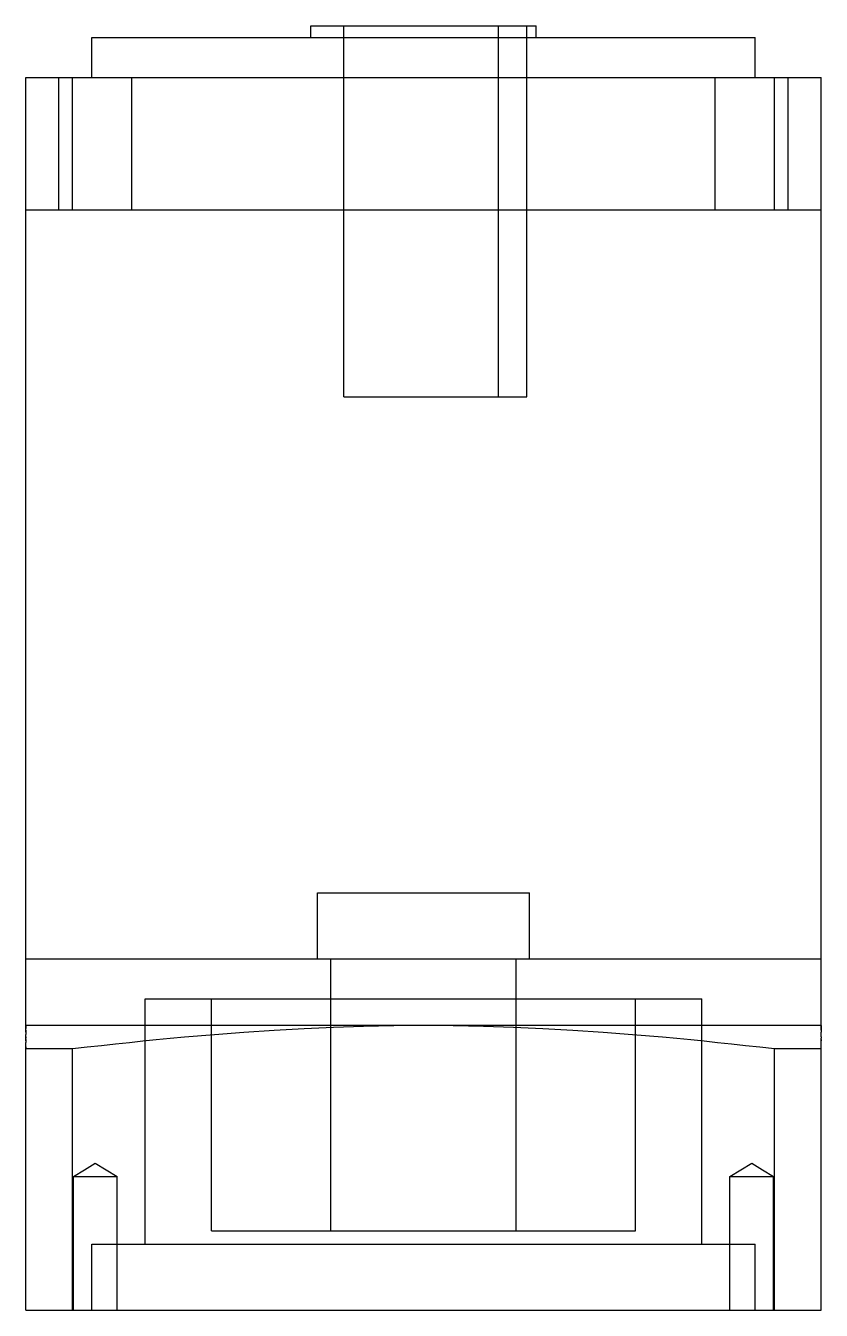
# Model space of a CAD drawing. Header units: millimetres. Extents: x -8 to 176, y 2 to 233.
# Drawn here: x 116 to 176, y 2 to 98.9 of the extents above; entities that cross this region are included whole.
import ezdxf

# ---------------------------------------------------------------- set-up
doc = ezdxf.new("R2010")
doc.units = ezdxf.units.MM
doc.layers.add('可见轮廓', color=7, linetype='Continuous')
doc.layers.add('隐藏线', color=5, linetype='Continuous')

msp = doc.modelspace()

# ---------------------------------------------------------------- linework, layer by layer
at = {"layer": '可见轮廓', "linetype": 'CONTINUOUS'}
for p, q in [((137.5, 98.9), (137.673, 98.9)), ((137.5, 98.45), (137.5, 98.9)), ((137.673, 98.9), (138.159, 98.9)), ((138.159, 98.9), (138.941, 98.9)), ((138.941, 98.9), (139.99, 98.9)), ((139.99, 98.9), (141.283, 98.9)), ((141.283, 98.9), (142.752, 98.9)), ((142.752, 98.9), (144.344, 98.9)), ((144.344, 98.9), (146, 98.9)), ((146, 98.9), (147.656, 98.9)), ((147.656, 98.9), (149.248, 98.9)), ((149.248, 98.9), (150.717, 98.9)), ((150.717, 98.9), (152.01, 98.9)), ((152.01, 98.9), (153.059, 98.9)), ((153.059, 98.9), (153.841, 98.9)), ((153.841, 98.9), (154.327, 98.9)), ((154.327, 98.9), (154.5, 98.9)), ((154.5, 98.45), (154.5, 98.9)), ((121, 98), (121.509, 98)), ((121, 96.5), (121, 98)), ((121.509, 98), (122.939, 98)), ((122.939, 98), (125.237, 98)), ((125.237, 98), (128.322, 98)), ((128.322, 98), (132.128, 98)), ((132.128, 98), (136.448, 98)), ((136.448, 98), (141.128, 98)), ((137.5, 98), (137.5, 98.45)), ((141.128, 98), (146, 98)), ((146, 98), (150.872, 98)), ((150.872, 98), (155.552, 98)), ((154.5, 98), (154.5, 98.45)), ((155.552, 98), (159.872, 98)), ((159.872, 98), (163.678, 98)), ((163.678, 98), (166.763, 98)), ((166.763, 98), (169.061, 98)), ((169.061, 98), (170.491, 98)), ((170.491, 98), (171, 98)), ((171, 96.5), (171, 98)), ((121, 95), (121, 96.5)), ((171, 95), (171, 96.5)), ((116, 95), (116.208, 95)), ((116, 90), (116, 95)), ((116.208, 95), (116.418, 95)), ((116.418, 95), (116.63, 95)), ((116.63, 95), (116.844, 95)), ((116.844, 95), (117.059, 95)), ((117.059, 95), (117.276, 95)), ((117.276, 95), (117.495, 95)), ((117.495, 95), (117.716, 95)), ((117.716, 95), (117.938, 95)), ((117.938, 95), (118.162, 95)), ((118.162, 95), (118.388, 95)), ((118.388, 95), (118.616, 95)), ((118.616, 95), (118.845, 95)), ((118.845, 95), (119.076, 95)), ((119.076, 95), (119.308, 95)), ((119.308, 95), (119.542, 95)), ((119.542, 95), (146, 95)), ((119.542, 90), (119.542, 95)), ((146, 95), (172.458, 95)), ((172.458, 95), (172.692, 95)), ((172.458, 90), (172.458, 95)), ((172.692, 95), (172.924, 95)), ((172.924, 95), (173.155, 95)), ((173.155, 95), (173.384, 95)), ((173.384, 95), (173.612, 95)), ((173.612, 95), (173.838, 95)), ((173.838, 95), (174.062, 95)), ((174.062, 95), (174.284, 95)), ((174.284, 95), (174.505, 95)), ((174.505, 95), (174.724, 95)), ((174.724, 95), (174.941, 95)), ((174.941, 95), (175.156, 95)), ((175.156, 95), (175.37, 95)), ((175.37, 95), (175.582, 95)), ((175.582, 95), (175.792, 95)), ((175.792, 95), (176, 95)), ((176, 90), (176, 95)), ((116, 85), (116, 90)), ((119.542, 85), (119.542, 90)), ((172.458, 85), (172.458, 90)), ((176, 85), (176, 90)), ((116, 85), (116.208, 85)), ((116, 56.75), (116, 85)), ((116.208, 85), (116.418, 85)), ((116.418, 85), (116.63, 85)), ((116.63, 85), (116.844, 85)), ((116.844, 85), (117.059, 85)), ((117.059, 85), (117.276, 85)), ((117.276, 85), (117.495, 85)), ((117.495, 85), (117.716, 85)), ((117.716, 85), (117.938, 85)), ((117.938, 85), (118.162, 85)), ((118.162, 85), (118.388, 85)), ((118.388, 85), (118.616, 85)), ((118.616, 85), (118.845, 85)), ((118.845, 85), (119.076, 85)), ((119.076, 85), (119.308, 85)), ((119.308, 85), (119.542, 85)), ((119.542, 85), (131, 85)), ((131, 85), (146, 85)), ((146, 85), (161, 85)), ((161, 85), (172.458, 85)), ((172.458, 85), (172.692, 85)), ((172.692, 85), (172.924, 85)), ((172.924, 85), (173.155, 85)), ((173.155, 85), (173.384, 85)), ((173.384, 85), (173.612, 85)), ((173.612, 85), (173.838, 85)), ((173.838, 85), (174.062, 85)), ((174.062, 85), (174.284, 85)), ((174.284, 85), (174.505, 85)), ((174.505, 85), (174.724, 85)), ((174.724, 85), (174.941, 85)), ((174.941, 85), (175.156, 85)), ((175.156, 85), (175.37, 85)), ((175.37, 85), (175.582, 85)), ((175.582, 85), (175.792, 85)), ((175.792, 85), (176, 85)), ((176, 56.75), (176, 85)), ((116, 28.5), (116, 56.75)), ((176, 28.5), (176, 56.75)), ((116, 28.5), (116.611, 28.5)), ((116, 26), (116, 28.5)), ((116.611, 28.5), (118.327, 28.5)), ((118.327, 28.5), (121.085, 28.5)), ((121.085, 28.5), (124.787, 28.5)), ((124.787, 28.5), (129.353, 28.5)), ((129.353, 28.5), (134.538, 28.5)), ((134.538, 28.5), (140.154, 28.5)), ((140.154, 28.5), (146, 28.5)), ((146, 28.5), (151.846, 28.5)), ((151.846, 28.5), (157.462, 28.5)), ((157.462, 28.5), (162.647, 28.5)), ((162.647, 28.5), (167.213, 28.5)), ((167.213, 28.5), (170.915, 28.5)), ((170.915, 28.5), (173.673, 28.5)), ((173.673, 28.5), (175.389, 28.5)), ((175.389, 28.5), (176, 28.5)), ((176, 26), (176, 28.5)), ((116, 23.5), (116, 26)), ((176, 23.5), (176, 26)), ((116, 23.5), (116.153, 23.5)), ((116, 23.485), (116, 23.5)), ((116, 23.485), (116, 23.44)), ((116, 23.366), (116, 23.44)), ((116, 23.366), (116, 23.267)), ((116, 23.139), (116, 23.267)), ((116.153, 23.5), (116.588, 23.5)), ((116.588, 23.5), (117.3, 23.5)), ((117.3, 23.5), (118.284, 23.5)), ((118.284, 23.5), (119.55, 23.5)), ((119.55, 23.5), (121.066, 23.5)), ((121.066, 23.5), (122.816, 23.5)), ((122.816, 23.5), (124.787, 23.5)), ((124.787, 23.5), (126.974, 23.5)), ((126.974, 23.5), (129.339, 23.5)), ((129.339, 23.5), (131.862, 23.5)), ((131.862, 23.5), (134.519, 23.5)), ((134.519, 23.5), (137.294, 23.5)), ((134.731, 23.139), (136.996, 23.267)), ((136.996, 23.267), (139.21, 23.366)), ((137.294, 23.5), (140.15, 23.5)), ((139.21, 23.366), (141.487, 23.44)), ((140.15, 23.5), (143.06, 23.5)), ((141.487, 23.44), (143.753, 23.485)), ((143.06, 23.5), (146, 23.5)), ((143.753, 23.485), (146, 23.5)), ((146, 23.5), (148.94, 23.5)), ((146, 23.5), (148.247, 23.485)), ((148.247, 23.485), (150.513, 23.44)), ((148.94, 23.5), (151.85, 23.5)), ((150.513, 23.44), (152.79, 23.366)), ((151.85, 23.5), (154.706, 23.5)), ((152.79, 23.366), (155.005, 23.267)), ((154.706, 23.5), (157.481, 23.5)), ((155.005, 23.267), (157.27, 23.139)), ((157.481, 23.5), (160.138, 23.5)), ((160.138, 23.5), (162.661, 23.5)), ((162.661, 23.5), (165.026, 23.5)), ((165.026, 23.5), (167.213, 23.5)), ((167.213, 23.5), (169.184, 23.5)), ((169.184, 23.5), (170.934, 23.5)), ((170.934, 23.5), (172.45, 23.5)), ((172.45, 23.5), (173.716, 23.5)), ((173.716, 23.5), (174.7, 23.5)), ((174.7, 23.5), (175.412, 23.5)), ((175.412, 23.5), (175.847, 23.5)), ((175.847, 23.5), (176, 23.5)), ((176, 23.485), (176, 23.5)), ((176, 23.485), (176, 23.44)), ((176, 23.366), (176, 23.44)), ((176, 23.366), (176, 23.267)), ((176, 23.139), (176, 23.267)), ((116, 22.985), (116, 23.139)), ((116, 22.985), (116, 22.814)), ((116, 22.619), (116, 22.814)), ((116, 22.619), (116, 22.519)), ((116, 22.417), (116, 22.519)), ((116, 22.317), (116, 22.417)), ((116, 22.317), (116, 22.211)), ((123.818, 22.211), (124.838, 22.317)), ((124.838, 22.317), (125.838, 22.417)), ((125.838, 22.417), (126.896, 22.519)), ((126.896, 22.519), (127.972, 22.619)), ((127.972, 22.619), (130.239, 22.814)), ((130.239, 22.814), (132.44, 22.985)), ((132.44, 22.985), (134.731, 23.139)), ((157.27, 23.139), (159.56, 22.985)), ((159.56, 22.985), (161.761, 22.814)), ((161.761, 22.814), (164.028, 22.619)), ((164.028, 22.619), (165.103, 22.519)), ((165.103, 22.519), (166.161, 22.417)), ((166.161, 22.417), (167.162, 22.317)), ((167.162, 22.317), (168.182, 22.211)), ((176, 23.139), (176, 22.985)), ((176, 22.814), (176, 22.985)), ((176, 22.619), (176, 22.814)), ((176, 22.619), (176, 22.519)), ((176, 22.417), (176, 22.519)), ((176, 22.317), (176, 22.417)), ((176, 22.211), (176, 22.317)), ((116, 22.1), (116, 22.211)), ((116, 21.985), (116, 22.1)), ((116, 21.863), (116, 21.985)), ((116, 21.863), (116, 21.737)), ((116, 21.737), (116.208, 21.737)), ((116, 12.75), (116, 21.737)), ((116.208, 21.737), (116.418, 21.737)), ((116.418, 21.737), (116.63, 21.737)), ((116.63, 21.737), (116.844, 21.737)), ((116.844, 21.737), (117.059, 21.737)), ((117.059, 21.737), (117.276, 21.737)), ((117.276, 21.737), (117.495, 21.737)), ((117.495, 21.737), (117.716, 21.737)), ((117.716, 21.737), (117.938, 21.737)), ((117.938, 21.737), (118.162, 21.737)), ((118.162, 21.737), (118.388, 21.737)), ((118.388, 21.737), (118.616, 21.737)), ((118.616, 21.737), (118.845, 21.737)), ((118.845, 21.737), (119.076, 21.737)), ((119.076, 21.737), (119.308, 21.737)), ((119.308, 21.737), (119.542, 21.737)), ((119.542, 21.737), (120.641, 21.863)), ((119.542, 12.75), (119.542, 21.737)), ((120.641, 21.863), (121.719, 21.985)), ((121.719, 21.985), (122.778, 22.101)), ((122.778, 22.101), (123.818, 22.211)), ((168.182, 22.211), (169.222, 22.1)), ((169.222, 22.1), (170.281, 21.985)), ((170.281, 21.985), (171.36, 21.863)), ((171.36, 21.863), (172.458, 21.737)), ((172.458, 21.737), (172.692, 21.737)), ((172.458, 12.75), (172.458, 21.737)), ((172.692, 21.737), (172.924, 21.737)), ((172.924, 21.737), (173.155, 21.737)), ((173.155, 21.737), (173.384, 21.737)), ((173.384, 21.737), (173.612, 21.737)), ((173.612, 21.737), (173.838, 21.737)), ((173.838, 21.737), (174.062, 21.737)), ((174.062, 21.737), (174.284, 21.737)), ((174.284, 21.737), (174.505, 21.737)), ((174.505, 21.737), (174.724, 21.737)), ((174.724, 21.737), (174.941, 21.737)), ((174.941, 21.737), (175.156, 21.737)), ((175.156, 21.737), (175.37, 21.737)), ((175.37, 21.737), (175.582, 21.737)), ((175.582, 21.737), (175.792, 21.737)), ((175.792, 21.737), (176, 21.737)), ((176, 22.101), (176, 22.211)), ((176, 21.985), (176, 22.101)), ((176, 21.863), (176, 21.985)), ((176, 21.737), (176, 21.863)), ((176, 12.75), (176, 21.737)), ((116, 11.868), (116, 12.75)), ((119.542, 11.868), (119.542, 12.75)), ((172.458, 11.868), (172.458, 12.75)), ((176, 11.868), (176, 12.75)), ((116, 2), (116, 11.868)), ((119.542, 2), (119.542, 11.868)), ((172.458, 2), (172.458, 11.868)), ((176, 2), (176, 11.868)), ((116, 2), (116.208, 2)), ((116.208, 2), (116.418, 2)), ((116.418, 2), (116.63, 2)), ((116.63, 2), (116.844, 2)), ((116.844, 2), (117.059, 2)), ((117.059, 2), (117.276, 2)), ((117.276, 2), (117.495, 2)), ((117.495, 2), (117.716, 2)), ((117.716, 2), (117.938, 2)), ((117.938, 2), (118.162, 2)), ((118.162, 2), (118.388, 2)), ((118.388, 2), (118.616, 2)), ((118.616, 2), (118.845, 2)), ((118.845, 2), (119.076, 2)), ((119.076, 2), (119.308, 2)), ((119.308, 2), (119.542, 2)), ((119.542, 2), (146, 2)), ((146, 2), (172.458, 2)), ((172.458, 2), (172.692, 2)), ((172.692, 2), (172.924, 2)), ((172.924, 2), (173.155, 2)), ((173.155, 2), (173.384, 2)), ((173.384, 2), (173.612, 2)), ((173.612, 2), (173.838, 2)), ((173.838, 2), (174.062, 2)), ((174.062, 2), (174.284, 2)), ((174.284, 2), (174.505, 2)), ((174.505, 2), (174.724, 2)), ((174.724, 2), (174.941, 2)), ((174.941, 2), (175.156, 2)), ((175.156, 2), (175.37, 2)), ((175.37, 2), (175.582, 2)), ((175.582, 2), (175.792, 2)), ((175.792, 2), (176, 2))]:
    msp.add_line(p, q, dxfattribs=at)
at = {"layer": '隐藏线'}
for p, q in [((137.5, 98.9), (137.673, 98.9)), ((137.673, 98.9), (138.159, 98.9)), ((138.159, 98.9), (138.941, 98.9)), ((138.941, 98.9), (139.99, 98.9)), ((139.99, 98.9), (141.283, 98.9)), ((140, 98.9), (140.122, 98.9)), ((140, 84.9), (140, 98.9)), ((140.122, 98.9), (140.465, 98.9)), ((140.465, 98.9), (141.017, 98.9)), ((141.017, 98.9), (141.757, 98.9)), ((141.283, 98.9), (142.752, 98.9)), ((141.757, 98.9), (142.671, 98.9)), ((142.671, 98.9), (143.708, 98.9)), ((142.752, 98.9), (144.344, 98.9)), ((143.708, 98.9), (144.831, 98.9)), ((144.344, 98.9), (146, 98.9)), ((144.831, 98.9), (146, 98.9)), ((146, 98.9), (146.461, 98.9)), ((146, 98.9), (147.656, 98.9)), ((146.461, 98.9), (146.919, 98.9)), ((146.919, 98.9), (147.372, 98.9)), ((147.372, 98.9), (147.817, 98.9)), ((147.656, 98.9), (149.248, 98.9)), ((147.817, 98.9), (148.251, 98.9)), ((148.251, 98.9), (148.672, 98.9)), ((148.672, 98.9), (149.077, 98.9)), ((149.077, 98.9), (149.464, 98.9)), ((149.248, 98.9), (150.717, 98.9)), ((149.464, 98.9), (149.83, 98.9)), ((149.83, 98.9), (150.173, 98.9)), ((150.173, 98.9), (150.492, 98.9)), ((150.492, 98.9), (150.785, 98.9)), ((150.717, 98.9), (152.01, 98.9)), ((150.785, 98.9), (151.048, 98.9)), ((151.048, 98.9), (151.282, 98.9)), ((151.282, 98.9), (151.485, 98.9)), ((151.485, 98.9), (151.657, 98.9)), ((151.657, 98.9), (152.728, 98.9)), ((151.657, 84.9), (151.657, 98.9)), ((152.01, 98.9), (153.059, 98.9)), ((152.728, 98.9), (153.8, 98.9)), ((153.059, 98.9), (153.841, 98.9)), ((153.8, 84.9), (153.8, 98.9)), ((153.841, 98.9), (154.327, 98.9)), ((154.327, 98.9), (154.5, 98.9)), ((121, 98), (121.509, 98)), ((121.509, 98), (122.939, 98)), ((122.939, 98), (125.237, 98)), ((125.237, 98), (128.322, 98)), ((128.322, 98), (132.128, 98)), ((132.128, 98), (136.448, 98)), ((136.448, 98), (141.128, 98)), ((137.5, 98), (137.673, 98)), ((137.673, 98), (138.159, 98)), ((138.159, 98), (138.941, 98)), ((138.941, 98), (139.99, 98)), ((139.99, 98), (141.283, 98)), ((141.128, 98), (146, 98)), ((141.283, 98), (142.752, 98)), ((142.752, 98), (144.344, 98)), ((144.344, 98), (146, 98)), ((146, 98), (147.656, 98)), ((146, 98), (150.872, 98)), ((147.656, 98), (149.248, 98)), ((149.248, 98), (150.717, 98)), ((150.717, 98), (152.01, 98)), ((150.872, 98), (155.552, 98)), ((152.01, 98), (153.059, 98)), ((153.059, 98), (153.841, 98)), ((153.841, 98), (154.327, 98)), ((154.327, 98), (154.5, 98)), ((155.552, 98), (159.872, 98)), ((159.872, 98), (163.678, 98)), ((163.678, 98), (166.763, 98)), ((166.763, 98), (169.061, 98)), ((169.061, 98), (170.491, 98)), ((170.491, 98), (171, 98)), ((116, 95), (116.208, 95)), ((116, 90), (116, 95)), ((116.208, 95), (116.418, 95)), ((116.418, 95), (116.63, 95)), ((116.63, 95), (116.844, 95)), ((116.844, 95), (117.059, 95)), ((117.059, 95), (117.276, 95)), ((117.276, 95), (117.495, 95)), ((117.495, 95), (117.716, 95)), ((117.716, 95), (117.938, 95)), ((117.938, 95), (118.162, 95)), ((118.162, 95), (118.388, 95)), ((118.388, 95), (118.616, 95)), ((118.501, 95), (118.557, 95)), ((118.501, 90), (118.501, 95)), ((118.557, 95), (118.715, 95)), ((118.616, 95), (118.845, 95)), ((118.715, 95), (118.967, 95)), ((118.845, 95), (119.076, 95)), ((118.967, 95), (119.307, 95)), ((119.076, 95), (119.308, 95)), ((119.307, 95), (119.725, 95)), ((119.308, 95), (119.542, 95)), ((119.542, 95), (146, 95)), ((119.542, 90), (119.542, 95)), ((119.725, 95), (120.201, 95)), ((120.201, 95), (120.715, 95)), ((120.715, 95), (121.251, 95)), ((121, 95), (121.509, 95)), ((121.251, 95), (121.787, 95)), ((121.509, 95), (122.939, 95)), ((121.787, 95), (122.302, 95)), ((122.302, 95), (122.777, 95)), ((122.777, 95), (123.196, 95)), ((122.939, 95), (125.237, 95)), ((123.196, 95), (123.535, 95)), ((123.535, 95), (123.788, 95)), ((123.788, 95), (123.945, 95)), ((123.945, 95), (124.001, 95)), ((124.001, 90), (124.001, 95)), ((125.237, 95), (128.322, 95)), ((128.322, 95), (132.128, 95)), ((132.128, 95), (136.448, 95)), ((136.448, 95), (141.128, 95)), ((141.128, 95), (146, 95)), ((146, 95), (150.872, 95)), ((146, 95), (172.458, 95)), ((150.872, 95), (155.552, 95)), ((155.552, 95), (159.872, 95)), ((159.872, 95), (163.678, 95)), ((163.678, 95), (166.763, 95)), ((166.763, 95), (169.061, 95)), ((167.999, 95), (168.055, 95)), ((167.999, 90), (167.999, 95)), ((168.055, 95), (168.212, 95)), ((168.212, 95), (168.465, 95)), ((168.465, 95), (168.804, 95)), ((168.804, 95), (169.223, 95)), ((169.061, 95), (170.491, 95)), ((169.223, 95), (169.698, 95)), ((169.698, 95), (170.213, 95)), ((170.213, 95), (170.749, 95)), ((170.491, 95), (171, 95)), ((170.749, 95), (171.285, 95)), ((171.285, 95), (171.799, 95)), ((171.799, 95), (172.275, 95)), ((172.275, 95), (172.693, 95)), ((172.458, 95), (172.692, 95)), ((172.458, 90), (172.458, 95)), ((172.692, 95), (172.924, 95)), ((172.693, 95), (173.033, 95)), ((172.924, 95), (173.155, 95)), ((173.033, 95), (173.285, 95)), ((173.155, 95), (173.384, 95)), ((173.285, 95), (173.443, 95)), ((173.384, 95), (173.612, 95)), ((173.443, 95), (173.499, 95)), ((173.499, 90), (173.499, 95)), ((173.612, 95), (173.838, 95)), ((173.838, 95), (174.062, 95)), ((174.062, 95), (174.284, 95)), ((174.284, 95), (174.505, 95)), ((174.505, 95), (174.724, 95)), ((174.724, 95), (174.941, 95)), ((174.941, 95), (175.156, 95)), ((175.156, 95), (175.37, 95)), ((175.37, 95), (175.582, 95)), ((175.582, 95), (175.792, 95)), ((175.792, 95), (176, 95)), ((176, 90), (176, 95)), ((116, 85), (116, 90)), ((118.501, 85), (118.501, 90)), ((119.542, 85), (119.542, 90)), ((124.001, 85), (124.001, 90)), ((167.999, 85), (167.999, 90)), ((172.458, 85), (172.458, 90)), ((173.499, 85), (173.499, 90)), ((176, 85), (176, 90)), ((116, 85), (116.208, 85)), ((116, 85), (116.068, 85)), ((116.068, 85), (116.262, 85)), ((116.208, 85), (116.418, 85)), ((116.262, 85), (116.58, 85)), ((116.418, 85), (116.63, 85)), ((116.58, 85), (117.022, 85)), ((116.63, 85), (116.844, 85)), ((116.844, 85), (117.059, 85)), ((117.022, 85), (117.596, 85)), ((117.059, 85), (117.276, 85)), ((117.276, 85), (117.495, 85)), ((117.495, 85), (117.716, 85)), ((117.596, 85), (118.288, 85)), ((117.716, 85), (117.938, 85)), ((117.938, 85), (118.162, 85)), ((118.162, 85), (118.388, 85)), ((118.288, 85), (119.097, 85)), ((118.388, 85), (118.616, 85)), ((118.501, 85), (118.557, 85)), ((118.557, 85), (118.715, 85)), ((118.616, 85), (118.845, 85)), ((118.715, 85), (118.967, 85)), ((118.845, 85), (119.076, 85)), ((118.967, 85), (119.307, 85)), ((119.076, 85), (119.308, 85)), ((119.097, 85), (120.019, 85)), ((119.307, 85), (119.725, 85)), ((119.308, 85), (119.542, 85)), ((119.542, 85), (131, 85)), ((119.725, 85), (120.201, 85)), ((120.019, 85), (121.059, 85)), ((120.201, 85), (120.715, 85)), ((120.715, 85), (121.251, 85)), ((121.059, 85), (122.204, 85)), ((121.251, 85), (121.787, 85)), ((121.787, 85), (122.302, 85)), ((122.204, 85), (123.448, 85)), ((122.302, 85), (122.777, 85)), ((122.777, 85), (123.196, 85)), ((123.196, 85), (123.535, 85)), ((123.448, 85), (124.787, 85)), ((123.535, 85), (123.788, 85)), ((123.788, 85), (123.945, 85)), ((123.945, 85), (124.001, 85)), ((124.787, 85), (126.222, 85)), ((126.222, 85), (127.74, 85)), ((127.74, 85), (129.335, 85)), ((129.335, 85), (131, 85)), ((131, 85), (146, 85)), ((131, 85), (132.733, 85)), ((132.733, 85), (134.522, 85)), ((134.522, 85), (136.358, 85)), ((136.358, 85), (138.235, 85)), ((138.235, 85), (140.148, 85)), ((140, 70.9), (140, 84.9)), ((140.148, 85), (142.085, 85)), ((142.085, 85), (144.038, 85)), ((144.038, 85), (146, 85)), ((146, 85), (161, 85)), ((146, 85), (147.962, 85)), ((147.962, 85), (149.915, 85)), ((149.915, 85), (151.852, 85)), ((151.657, 70.9), (151.657, 84.9)), ((151.852, 85), (153.765, 85)), ((153.765, 85), (155.642, 85)), ((153.8, 70.9), (153.8, 84.9)), ((155.642, 85), (157.478, 85)), ((157.478, 85), (159.267, 85)), ((159.267, 85), (161, 85)), ((161, 85), (172.458, 85)), ((161, 85), (162.665, 85)), ((162.665, 85), (164.26, 85)), ((164.26, 85), (165.778, 85)), ((165.778, 85), (167.213, 85)), ((167.213, 85), (168.552, 85)), ((167.999, 85), (168.055, 85)), ((168.055, 85), (168.212, 85)), ((168.212, 85), (168.465, 85)), ((168.465, 85), (168.804, 85)), ((168.552, 85), (169.796, 85)), ((168.804, 85), (169.223, 85)), ((169.223, 85), (169.698, 85)), ((169.698, 85), (170.213, 85)), ((169.796, 85), (170.941, 85)), ((170.213, 85), (170.749, 85)), ((170.749, 85), (171.285, 85)), ((170.941, 85), (171.981, 85)), ((171.285, 85), (171.799, 85)), ((171.799, 85), (172.275, 85)), ((171.981, 85), (172.903, 85)), ((172.275, 85), (172.693, 85)), ((172.458, 85), (172.692, 85)), ((172.692, 85), (172.924, 85)), ((172.693, 85), (173.033, 85)), ((172.903, 85), (173.712, 85)), ((172.924, 85), (173.155, 85)), ((173.033, 85), (173.285, 85)), ((173.155, 85), (173.384, 85)), ((173.285, 85), (173.443, 85)), ((173.384, 85), (173.612, 85)), ((173.443, 85), (173.499, 85)), ((173.612, 85), (173.838, 85)), ((173.712, 85), (174.404, 85)), ((173.838, 85), (174.062, 85)), ((174.062, 85), (174.284, 85)), ((174.284, 85), (174.505, 85)), ((174.404, 85), (174.978, 85)), ((174.505, 85), (174.724, 85)), ((174.724, 85), (174.941, 85)), ((174.941, 85), (175.156, 85)), ((174.978, 85), (175.42, 85)), ((175.156, 85), (175.37, 85)), ((175.37, 85), (175.582, 85)), ((175.42, 85), (175.738, 85)), ((175.582, 85), (175.792, 85)), ((175.738, 85), (175.932, 85)), ((175.792, 85), (176, 85)), ((175.932, 85), (176, 85)), ((140, 70.9), (140.122, 70.9)), ((140.122, 70.9), (140.465, 70.9)), ((140.465, 70.9), (141.017, 70.9)), ((141.017, 70.9), (141.757, 70.9)), ((141.757, 70.9), (142.671, 70.9)), ((142.671, 70.9), (143.708, 70.9)), ((143.708, 70.9), (144.831, 70.9)), ((144.831, 70.9), (146, 70.9)), ((146, 70.9), (146.113, 70.9)), ((146.113, 70.9), (146.226, 70.9)), ((146.226, 70.9), (146.339, 70.9)), ((146.339, 70.9), (146.451, 70.9)), ((146.451, 70.9), (146.564, 70.9)), ((146.564, 70.9), (146.676, 70.9)), ((146.676, 70.9), (146.788, 70.9)), ((146.788, 70.9), (146.9, 70.9)), ((146.9, 70.9), (147.243, 70.9)), ((147.243, 70.9), (147.582, 70.9)), ((147.582, 70.9), (147.915, 70.9)), ((147.915, 70.9), (148.242, 70.9)), ((148.242, 70.9), (148.562, 70.9)), ((148.562, 70.9), (148.872, 70.9)), ((148.872, 70.9), (149.173, 70.9)), ((149.173, 70.9), (149.464, 70.9)), ((149.464, 70.9), (149.83, 70.9)), ((149.83, 70.9), (150.173, 70.9)), ((150.173, 70.9), (150.492, 70.9)), ((150.492, 70.9), (150.785, 70.9)), ((150.785, 70.9), (151.048, 70.9)), ((151.048, 70.9), (151.282, 70.9)), ((151.282, 70.9), (151.485, 70.9)), ((151.485, 70.9), (151.657, 70.9)), ((151.657, 70.9), (152.728, 70.9)), ((152.728, 70.9), (153.8, 70.9)), ((138, 33.5), (138.163, 33.5)), ((138, 31), (138, 33.5)), ((138.163, 33.5), (138.621, 33.5)), ((138.621, 33.5), (139.356, 33.5)), ((139.356, 33.5), (140.343, 33.5)), ((140.343, 33.5), (141.561, 33.5)), ((141.561, 33.5), (142.943, 33.5)), ((142.943, 33.5), (144.441, 33.5)), ((144.441, 33.5), (146, 33.5)), ((146, 33.5), (147.559, 33.5)), ((147.559, 33.5), (149.057, 33.5)), ((149.057, 33.5), (150.439, 33.5)), ((150.439, 33.5), (151.657, 33.5)), ((151.657, 33.5), (152.644, 33.5)), ((152.644, 33.5), (153.379, 33.5)), ((153.379, 33.5), (153.837, 33.5)), ((153.837, 33.5), (154, 33.5)), ((154, 31), (154, 33.5)), ((138, 28.5), (138, 31)), ((154, 28.5), (154, 31)), ((116, 28.5), (116.611, 28.5)), ((116.611, 28.5), (118.327, 28.5)), ((118.327, 28.5), (121.085, 28.5)), ((121.085, 28.5), (124.787, 28.5)), ((124.787, 28.5), (129.353, 28.5)), ((129.353, 28.5), (134.538, 28.5)), ((134.538, 28.5), (140.154, 28.5)), ((138, 28.5), (138.163, 28.5)), ((138.163, 28.5), (138.621, 28.5)), ((138.621, 28.5), (139.356, 28.5)), ((139, 28.5), (139.143, 28.5)), ((139, 18.25), (139, 28.5)), ((139.143, 28.5), (139.543, 28.5)), ((139.356, 28.5), (140.343, 28.5)), ((139.543, 28.5), (140.186, 28.5)), ((140.154, 28.5), (146, 28.5)), ((140.186, 28.5), (141.05, 28.5)), ((140.343, 28.5), (141.561, 28.5)), ((141.05, 28.5), (142.116, 28.5)), ((141.561, 28.5), (142.943, 28.5)), ((142.116, 28.5), (143.325, 28.5)), ((142.943, 28.5), (144.441, 28.5)), ((143.325, 28.5), (144.636, 28.5)), ((144.441, 28.5), (146, 28.5)), ((144.636, 28.5), (146, 28.5)), ((146, 28.5), (147.364, 28.5)), ((146, 28.5), (151.846, 28.5)), ((146, 28.5), (147.559, 28.5)), ((147.364, 28.5), (148.675, 28.5)), ((147.559, 28.5), (149.057, 28.5)), ((148.675, 28.5), (149.884, 28.5)), ((149.057, 28.5), (150.439, 28.5)), ((149.884, 28.5), (150.95, 28.5)), ((150.439, 28.5), (151.657, 28.5)), ((150.95, 28.5), (151.814, 28.5)), ((151.657, 28.5), (152.644, 28.5)), ((151.814, 28.5), (152.457, 28.5)), ((151.846, 28.5), (157.462, 28.5)), ((152.457, 28.5), (152.857, 28.5)), ((152.644, 28.5), (153.379, 28.5)), ((152.857, 28.5), (153, 28.5)), ((153, 18.25), (153, 28.5)), ((153.379, 28.5), (153.837, 28.5)), ((153.837, 28.5), (154, 28.5)), ((157.462, 28.5), (162.647, 28.5)), ((162.647, 28.5), (167.213, 28.5)), ((167.213, 28.5), (170.915, 28.5)), ((170.915, 28.5), (173.673, 28.5)), ((173.673, 28.5), (175.389, 28.5)), ((175.389, 28.5), (176, 28.5)), ((125, 25.5), (125.428, 25.5)), ((125, 16.25), (125, 25.5)), ((125.428, 25.5), (126.629, 25.5)), ((126.629, 25.5), (128.559, 25.5)), ((128.559, 25.5), (131.151, 25.5)), ((130, 25.5), (130.326, 25.5)), ((130, 16.75), (130, 25.5)), ((130.326, 25.5), (131.241, 25.5)), ((131.151, 25.5), (134.347, 25.5)), ((131.241, 25.5), (132.712, 25.5)), ((132.712, 25.5), (134.686, 25.5)), ((134.347, 25.5), (137.976, 25.5)), ((134.686, 25.5), (137.122, 25.5)), ((137.122, 25.5), (139.887, 25.5)), ((137.976, 25.5), (141.907, 25.5)), ((139.887, 25.5), (142.882, 25.5)), ((141.907, 25.5), (146, 25.5)), ((142.882, 25.5), (146, 25.5)), ((146, 25.5), (149.118, 25.5)), ((146, 25.5), (150.093, 25.5)), ((149.118, 25.5), (152.113, 25.5)), ((150.093, 25.5), (154.024, 25.5)), ((152.113, 25.5), (154.878, 25.5)), ((154.024, 25.5), (157.653, 25.5)), ((154.878, 25.5), (157.314, 25.5)), ((157.314, 25.5), (159.288, 25.5)), ((157.653, 25.5), (160.849, 25.5)), ((159.288, 25.5), (160.759, 25.5)), ((160.759, 25.5), (161.674, 25.5)), ((160.849, 25.5), (163.441, 25.5)), ((161.674, 25.5), (162, 25.5)), ((162, 16.75), (162, 25.5)), ((163.441, 25.5), (165.371, 25.5)), ((165.371, 25.5), (166.572, 25.5)), ((166.572, 25.5), (167, 25.5)), ((167, 16.25), (167, 25.5)), ((116, 23.485), (116, 23.5)), ((116, 23.5), (116.153, 23.5)), ((116, 23.44), (116, 23.485)), ((116, 23.44), (116, 23.366)), ((116, 23.267), (116, 23.366)), ((116, 23.139), (116, 23.267)), ((116.153, 23.5), (116.588, 23.5)), ((116.588, 23.5), (117.3, 23.5)), ((117.3, 23.5), (118.284, 23.5)), ((118.284, 23.5), (119.55, 23.5)), ((119.55, 23.5), (121.066, 23.5)), ((121.066, 23.5), (122.816, 23.5)), ((122.816, 23.5), (124.787, 23.5)), ((124.787, 23.5), (126.974, 23.5)), ((126.974, 23.5), (129.339, 23.5)), ((129.339, 23.5), (131.862, 23.5)), ((131.862, 23.5), (134.519, 23.5)), ((134.519, 23.5), (137.294, 23.5)), ((134.73, 23.139), (136.995, 23.267)), ((136.995, 23.267), (139.21, 23.366)), ((137.294, 23.5), (140.15, 23.5)), ((139.21, 23.366), (141.487, 23.44)), ((140.15, 23.5), (143.06, 23.5)), ((141.487, 23.44), (143.753, 23.485)), ((143.06, 23.5), (146, 23.5)), ((143.753, 23.485), (146, 23.5)), ((146, 23.5), (148.247, 23.485)), ((146, 23.5), (148.94, 23.5)), ((148.247, 23.485), (150.513, 23.44)), ((148.94, 23.5), (151.85, 23.5)), ((150.513, 23.44), (152.79, 23.366)), ((151.85, 23.5), (154.706, 23.5)), ((152.79, 23.366), (155.004, 23.267)), ((154.706, 23.5), (157.481, 23.5)), ((155.004, 23.267), (157.269, 23.139)), ((157.481, 23.5), (160.138, 23.5)), ((160.138, 23.5), (162.661, 23.5)), ((162.661, 23.5), (165.026, 23.5)), ((165.026, 23.5), (167.213, 23.5)), ((167.213, 23.5), (169.184, 23.5)), ((169.184, 23.5), (170.934, 23.5)), ((170.934, 23.5), (172.45, 23.5)), ((172.45, 23.5), (173.716, 23.5)), ((173.716, 23.5), (174.7, 23.5)), ((174.7, 23.5), (175.412, 23.5)), ((175.412, 23.5), (175.847, 23.5)), ((175.847, 23.5), (176, 23.5)), ((176, 23.485), (176, 23.5)), ((176, 23.44), (176, 23.485)), ((176, 23.44), (176, 23.366)), ((176, 23.267), (176, 23.366)), ((176, 23.267), (176, 23.139)), ((116, 23.139), (116, 22.985)), ((116, 22.985), (116, 22.814)), ((116, 22.619), (116, 22.814)), ((116, 22.519), (116, 22.619)), ((116, 22.417), (116, 22.519)), ((116, 22.417), (116, 22.317)), ((116, 22.317), (116, 22.211)), ((123.818, 22.211), (124.838, 22.317)), ((124.838, 22.317), (125.839, 22.417)), ((125.839, 22.417), (126.897, 22.519)), ((126.897, 22.519), (127.972, 22.619)), ((127.972, 22.619), (130.239, 22.814)), ((130.239, 22.814), (132.44, 22.985)), ((132.44, 22.985), (134.73, 23.139)), ((157.269, 23.139), (159.56, 22.985)), ((159.56, 22.985), (161.761, 22.814)), ((161.761, 22.814), (164.028, 22.619)), ((164.028, 22.619), (165.104, 22.519)), ((165.104, 22.519), (166.162, 22.417)), ((166.162, 22.417), (167.162, 22.317)), ((167.162, 22.317), (168.182, 22.211)), ((176, 23.139), (176, 22.985)), ((176, 22.814), (176, 22.985)), ((176, 22.619), (176, 22.814)), ((176, 22.619), (176, 22.519)), ((176, 22.417), (176, 22.519)), ((176, 22.417), (176, 22.317)), ((176, 22.211), (176, 22.317)), ((116, 22.101), (116, 22.211)), ((116, 21.985), (116, 22.101)), ((116, 21.863), (116, 21.985)), ((116, 21.737), (116, 21.863)), ((116, 21.737), (116.208, 21.737)), ((116, 12.75), (116, 21.737)), ((116.208, 21.737), (116.418, 21.737)), ((116.418, 21.737), (116.63, 21.737)), ((116.63, 21.737), (116.844, 21.737)), ((116.844, 21.737), (117.059, 21.737)), ((117.059, 21.737), (117.276, 21.737)), ((117.276, 21.737), (117.495, 21.737)), ((117.495, 21.737), (117.716, 21.737)), ((117.716, 21.737), (117.938, 21.737)), ((117.938, 21.737), (118.162, 21.737)), ((118.162, 21.737), (118.388, 21.737)), ((118.388, 21.737), (118.616, 21.737)), ((118.616, 21.737), (118.845, 21.737)), ((118.845, 21.737), (119.076, 21.737)), ((119.076, 21.737), (119.308, 21.737)), ((119.308, 21.737), (119.542, 21.737)), ((119.542, 21.737), (120.64, 21.863)), ((119.542, 12.75), (119.542, 21.737)), ((120.64, 21.863), (121.719, 21.985)), ((121.719, 21.985), (122.778, 22.1)), ((122.778, 22.1), (123.818, 22.211)), ((168.182, 22.211), (169.222, 22.101)), ((169.222, 22.101), (170.281, 21.985)), ((170.281, 21.985), (171.359, 21.863)), ((171.359, 21.863), (172.458, 21.737)), ((172.458, 21.737), (172.692, 21.737)), ((172.458, 12.75), (172.458, 21.737)), ((172.692, 21.737), (172.924, 21.737)), ((172.924, 21.737), (173.155, 21.737)), ((173.155, 21.737), (173.384, 21.737)), ((173.384, 21.737), (173.612, 21.737)), ((173.612, 21.737), (173.838, 21.737)), ((173.838, 21.737), (174.062, 21.737)), ((174.062, 21.737), (174.284, 21.737)), ((174.284, 21.737), (174.505, 21.737)), ((174.505, 21.737), (174.724, 21.737)), ((174.724, 21.737), (174.941, 21.737)), ((174.941, 21.737), (175.156, 21.737)), ((175.156, 21.737), (175.37, 21.737)), ((175.37, 21.737), (175.582, 21.737)), ((175.582, 21.737), (175.792, 21.737)), ((175.792, 21.737), (176, 21.737)), ((176, 22.1), (176, 22.211)), ((176, 21.985), (176, 22.1)), ((176, 21.863), (176, 21.985)), ((176, 21.737), (176, 21.863)), ((176, 12.75), (176, 21.737)), ((139, 8), (139, 18.25)), ((153, 8), (153, 18.25)), ((130, 8), (130, 16.75)), ((162, 8), (162, 16.75)), ((125, 7), (125, 16.25)), ((167, 7), (167, 16.25)), ((116, 11.868), (116, 12.75)), ((119.542, 11.868), (119.542, 12.75)), ((120.426, 12.596), (121.251, 13.091)), ((121.251, 13.091), (122.076, 12.596)), ((169.924, 12.596), (170.749, 13.091)), ((170.749, 13.091), (171.574, 12.596)), ((172.458, 11.868), (172.458, 12.75)), ((176, 11.868), (176, 12.75)), ((116, 2), (116, 11.868)), ((119.542, 2), (119.542, 11.868)), ((119.601, 12.1), (120.426, 12.596)), ((119.601, 12.1), (119.635, 12.1)), ((119.601, 7.05), (119.601, 12.1)), ((119.635, 12.1), (119.729, 12.1)), ((119.729, 12.1), (119.881, 12.1)), ((119.881, 12.1), (120.085, 12.1)), ((120.085, 12.1), (120.336, 12.1)), ((120.336, 12.1), (120.621, 12.1)), ((120.621, 12.1), (120.93, 12.1)), ((120.93, 12.1), (121.251, 12.1)), ((121.251, 12.1), (121.573, 12.1)), ((121.573, 12.1), (121.882, 12.1)), ((121.882, 12.1), (122.167, 12.1)), ((122.076, 12.596), (122.901, 12.1)), ((122.167, 12.1), (122.418, 12.1)), ((122.418, 12.1), (122.622, 12.1)), ((122.622, 12.1), (122.773, 12.1)), ((122.773, 12.1), (122.868, 12.1)), ((122.868, 12.1), (122.901, 12.1)), ((122.901, 7.05), (122.901, 12.1)), ((169.099, 12.1), (169.924, 12.596)), ((169.099, 12.1), (169.132, 12.1)), ((169.099, 7.05), (169.099, 12.1)), ((169.132, 12.1), (169.227, 12.1)), ((169.227, 12.1), (169.378, 12.1)), ((169.378, 12.1), (169.582, 12.1)), ((169.582, 12.1), (169.833, 12.1)), ((169.833, 12.1), (170.118, 12.1)), ((170.118, 12.1), (170.427, 12.1)), ((170.427, 12.1), (170.749, 12.1)), ((170.749, 12.1), (171.07, 12.1)), ((171.07, 12.1), (171.379, 12.1)), ((171.379, 12.1), (171.664, 12.1)), ((171.574, 12.596), (172.399, 12.1)), ((171.664, 12.1), (171.915, 12.1)), ((171.915, 12.1), (172.119, 12.1)), ((172.119, 12.1), (172.271, 12.1)), ((172.271, 12.1), (172.365, 12.1)), ((172.365, 12.1), (172.399, 12.1)), ((172.399, 7.05), (172.399, 12.1)), ((172.458, 2), (172.458, 11.868)), ((176, 2), (176, 11.868)), ((130, 8), (130.326, 8)), ((130.326, 8), (131.241, 8)), ((131.241, 8), (132.712, 8)), ((132.712, 8), (134.686, 8)), ((134.686, 8), (137.122, 8)), ((137.122, 8), (139.887, 8)), ((139, 8), (139.143, 8)), ((139.143, 8), (139.543, 8)), ((139.543, 8), (140.186, 8)), ((139.887, 8), (142.882, 8)), ((140.186, 8), (141.05, 8)), ((141.05, 8), (142.116, 8)), ((142.116, 8), (143.325, 8)), ((142.882, 8), (146, 8)), ((143.325, 8), (144.636, 8)), ((144.636, 8), (146, 8)), ((146, 8), (147.364, 8)), ((146, 8), (149.118, 8)), ((147.364, 8), (148.675, 8)), ((148.675, 8), (149.884, 8)), ((149.118, 8), (152.113, 8)), ((149.884, 8), (150.95, 8)), ((150.95, 8), (151.814, 8)), ((151.814, 8), (152.457, 8)), ((152.113, 8), (154.878, 8)), ((152.457, 8), (152.857, 8)), ((152.857, 8), (153, 8)), ((154.878, 8), (157.314, 8)), ((157.314, 8), (159.288, 8)), ((159.288, 8), (160.759, 8)), ((160.759, 8), (161.674, 8)), ((161.674, 8), (162, 8)), ((119.601, 2), (119.601, 7.05)), ((121, 7), (121.509, 7)), ((121, 4.5), (121, 7)), ((121.509, 7), (122.939, 7)), ((122.901, 2), (122.901, 7.05)), ((122.939, 7), (125.237, 7)), ((125, 7), (125.428, 7)), ((125.237, 7), (128.322, 7)), ((125.428, 7), (126.629, 7)), ((126.629, 7), (128.559, 7)), ((128.322, 7), (132.128, 7)), ((128.559, 7), (131.151, 7)), ((131.151, 7), (134.347, 7)), ((132.128, 7), (136.448, 7)), ((134.347, 7), (137.976, 7)), ((136.448, 7), (141.128, 7)), ((137.976, 7), (141.907, 7)), ((141.128, 7), (146, 7)), ((141.907, 7), (146, 7)), ((146, 7), (150.872, 7)), ((146, 7), (150.093, 7)), ((150.093, 7), (154.024, 7)), ((150.872, 7), (155.552, 7)), ((154.024, 7), (157.653, 7)), ((155.552, 7), (159.872, 7)), ((157.653, 7), (160.849, 7)), ((159.872, 7), (163.678, 7)), ((160.849, 7), (163.441, 7)), ((163.441, 7), (165.371, 7)), ((163.678, 7), (166.763, 7)), ((165.371, 7), (166.572, 7)), ((166.572, 7), (167, 7)), ((166.763, 7), (169.061, 7)), ((169.061, 7), (170.491, 7)), ((169.099, 2), (169.099, 7.05)), ((170.491, 7), (171, 7)), ((171, 4.5), (171, 7)), ((172.399, 2), (172.399, 7.05)), ((121, 2), (121, 4.5)), ((171, 2), (171, 4.5)), ((116, 2), (116.208, 2)), ((116.208, 2), (116.418, 2)), ((116.418, 2), (116.63, 2)), ((116.63, 2), (116.844, 2)), ((116.844, 2), (117.059, 2)), ((117.059, 2), (117.276, 2)), ((117.276, 2), (117.495, 2)), ((117.495, 2), (117.716, 2)), ((117.716, 2), (117.938, 2)), ((117.938, 2), (118.162, 2)), ((118.162, 2), (118.388, 2)), ((118.388, 2), (118.616, 2)), ((118.616, 2), (118.845, 2)), ((118.845, 2), (119.076, 2)), ((119.076, 2), (119.308, 2)), ((119.308, 2), (119.542, 2)), ((119.542, 2), (146, 2)), ((119.601, 2), (119.635, 2)), ((119.635, 2), (119.729, 2)), ((119.729, 2), (119.881, 2)), ((119.881, 2), (120.085, 2)), ((120.085, 2), (120.336, 2)), ((120.336, 2), (120.621, 2)), ((120.621, 2), (120.93, 2)), ((120.93, 2), (121.251, 2)), ((121, 2), (121.509, 2)), ((121.251, 2), (121.573, 2)), ((121.509, 2), (122.939, 2)), ((121.573, 2), (121.882, 2)), ((121.882, 2), (122.167, 2)), ((122.167, 2), (122.418, 2)), ((122.418, 2), (122.622, 2)), ((122.622, 2), (122.773, 2)), ((122.773, 2), (122.868, 2)), ((122.868, 2), (122.901, 2)), ((122.939, 2), (125.237, 2)), ((125.237, 2), (128.322, 2)), ((128.322, 2), (132.128, 2)), ((132.128, 2), (136.448, 2)), ((136.448, 2), (141.128, 2)), ((141.128, 2), (146, 2)), ((146, 2), (150.872, 2)), ((146, 2), (172.458, 2)), ((150.872, 2), (155.552, 2)), ((155.552, 2), (159.872, 2)), ((159.872, 2), (163.678, 2)), ((163.678, 2), (166.763, 2)), ((166.763, 2), (169.061, 2)), ((169.061, 2), (170.491, 2)), ((169.099, 2), (169.132, 2)), ((169.132, 2), (169.227, 2)), ((169.227, 2), (169.378, 2)), ((169.378, 2), (169.582, 2)), ((169.582, 2), (169.833, 2)), ((169.833, 2), (170.118, 2)), ((170.118, 2), (170.427, 2)), ((170.427, 2), (170.749, 2)), ((170.491, 2), (171, 2)), ((170.749, 2), (171.07, 2)), ((171.07, 2), (171.379, 2)), ((171.379, 2), (171.664, 2)), ((171.664, 2), (171.915, 2)), ((171.915, 2), (172.119, 2)), ((172.119, 2), (172.271, 2)), ((172.271, 2), (172.365, 2)), ((172.365, 2), (172.399, 2)), ((172.458, 2), (172.692, 2)), ((172.692, 2), (172.924, 2)), ((172.924, 2), (173.155, 2)), ((173.155, 2), (173.384, 2)), ((173.384, 2), (173.612, 2)), ((173.612, 2), (173.838, 2)), ((173.838, 2), (174.062, 2)), ((174.062, 2), (174.284, 2)), ((174.284, 2), (174.505, 2)), ((174.505, 2), (174.724, 2)), ((174.724, 2), (174.941, 2)), ((174.941, 2), (175.156, 2)), ((175.156, 2), (175.37, 2)), ((175.37, 2), (175.582, 2)), ((175.582, 2), (175.792, 2)), ((175.792, 2), (176, 2))]:
    msp.add_line(p, q, dxfattribs=at)

doc.saveas('drawing.dxf')
